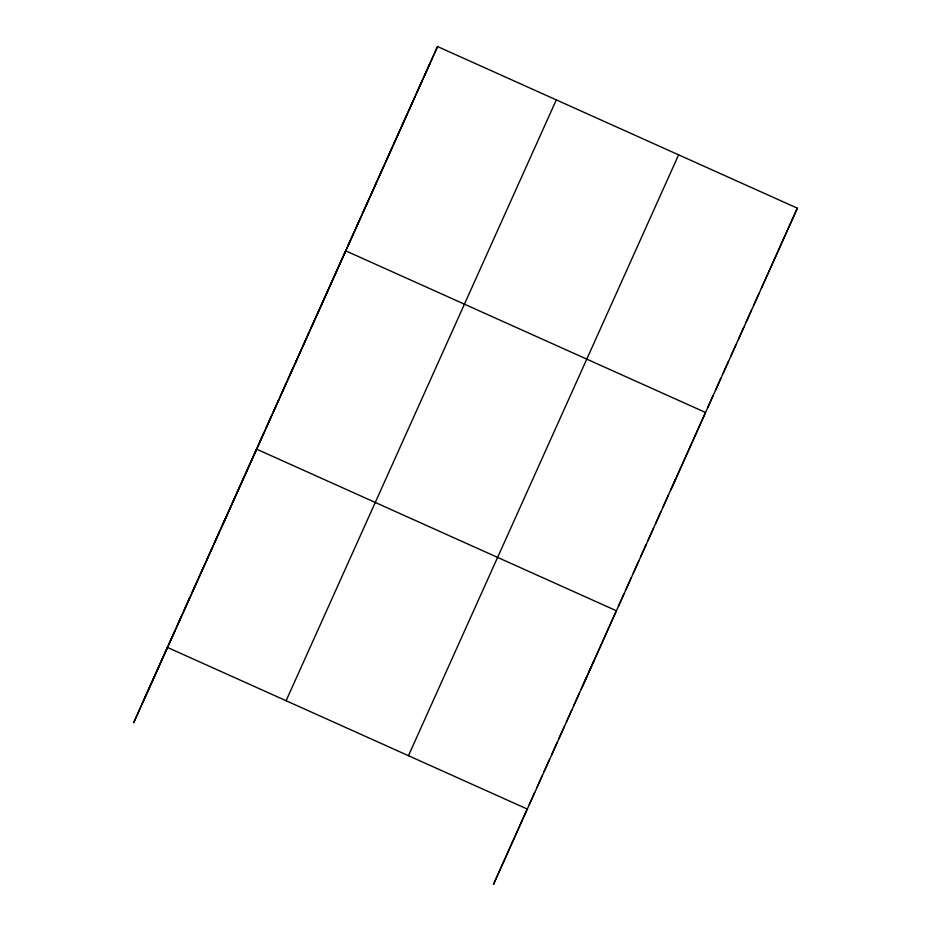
<?xml version="1.0" encoding="UTF-8"?>
<svg xmlns="http://www.w3.org/2000/svg" width="931" height="931" viewBox="0 0 931 931"><rect width="100%" height="100%" fill="white"/><g stroke="black" fill="none" stroke-linecap="round" stroke-linejoin="round"><path stroke-width="1.4" d="M169.407 642.914L174.795 630.869M176.843 626.388L182.232 614.344M184.268 609.863L189.656 597.818M191.705 593.35L197.093 581.305M199.129 576.824L204.517 564.78M206.566 560.299L211.954 548.254M213.99 543.774L219.379 531.729M221.415 527.249L226.803 515.204M222.788 524.537L256.525 449.114L616.345 610.748L582.608 686.17M258.574 444.634L263.962 432.589M265.998 428.109L271.387 416.064M273.435 411.595L278.823 399.55M280.859 395.07L286.248 383.025M288.296 378.545L293.672 366.5M295.721 362.019L301.109 349.975M303.145 345.494L308.533 333.449M310.582 328.969L345.692 250.835L705.512 412.468L671.775 487.891M347.95 245.854L353.338 233.809M355.607 228.828L360.995 216.783M363.265 211.814L368.653 199.769M370.922 194.788L376.31 182.744M378.58 177.763L383.968 165.718M386.225 160.737L391.614 148.692M393.883 143.711L399.271 131.667M401.54 126.686L406.928 114.641M409.198 109.672L414.586 97.627M416.855 92.646L422.243 80.601M424.501 75.62L429.889 63.576M761.36 288.319L797.367 208.183L437.547 46.55L253.081 457.179M529.239 804.547L534.627 792.502M536.663 788.022L542.051 775.977M544.088 771.496L549.476 759.452M551.524 754.971L556.913 742.926M558.949 738.458L564.337 726.413M566.385 721.932L571.774 709.888M573.81 705.407L579.198 693.362M581.247 688.882L586.635 676.837M588.671 672.357L594.059 660.312M618.393 606.267L623.782 594.222M625.818 589.742L631.206 577.697M633.255 573.217L638.643 561.172M640.679 556.691L646.067 544.647M648.116 540.178L653.504 528.133M655.54 523.653L660.929 511.608M662.977 507.127L668.365 495.083M670.401 490.602L675.79 478.557M707.781 407.487L713.169 395.442M715.427 390.461L720.815 378.417M723.084 373.436L728.473 361.391M730.742 356.41L736.13 344.377M738.399 339.396L743.788 327.351M746.057 322.37L751.445 310.326M753.703 305.345L759.091 293.3M142.99 701.904L437.547 46.55M252.51 458.448L133.633 722.817L167.371 647.394L527.19 809.027L493.453 884.45L797.367 208.183M286.108 700.729L556.296 99.885M408.453 755.681L678.629 154.837"/></g></svg>
